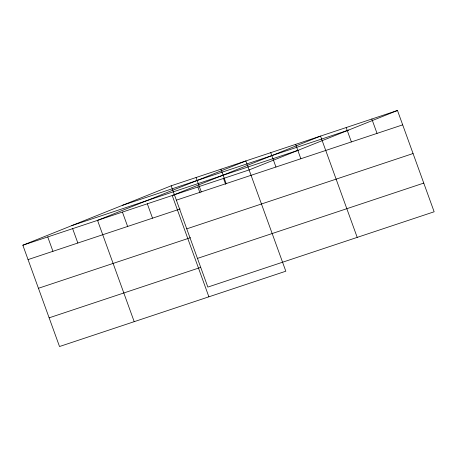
<?xml version="1.0" encoding="UTF-8"?>
<svg xmlns="http://www.w3.org/2000/svg" width="457" height="457" viewBox="0 0 457 457"><rect width="100%" height="100%" fill="white"/><g stroke="black" fill="none" stroke-linecap="round" stroke-linejoin="round"><path stroke-width="0.69" d="M134.198 321.665L97.53 220.371L245.855 160.944L285.825 271.207L59.519 346.52L22.85 245.22L171.175 185.793L397.481 110.48L434.15 211.78L207.844 287.087L171.175 185.793M397.481 110.48L249.156 169.913L22.85 245.22M122.23 205.404L348.537 130.091M71.795 225.609L298.107 150.296M176.373 200.166L402.686 124.852M28.054 259.593L180.115 208.986M186.759 228.848L413.065 153.535M38.434 288.276L190.5 237.674M197.458 258.405L423.765 183.091M49.133 317.832L200.52 267.454M371.832 119.02L377.036 133.387M346.183 127.554L351.387 141.921M357.208 237.383L320.54 136.089L172.215 195.516L208.883 296.81M295.645 144.372L300.843 158.739M270.75 152.655L275.954 167.028M220.96 169.227L226.164 183.594M223.507 178.447L225.638 184.325M196.07 177.51L201.269 191.877M197.858 186.982L199.989 192.86M147.32 203.799L152.518 218.172M122.425 212.088L127.629 226.455M72.64 228.654L77.839 243.021M47.745 236.937L52.943 251.31"/></g></svg>
